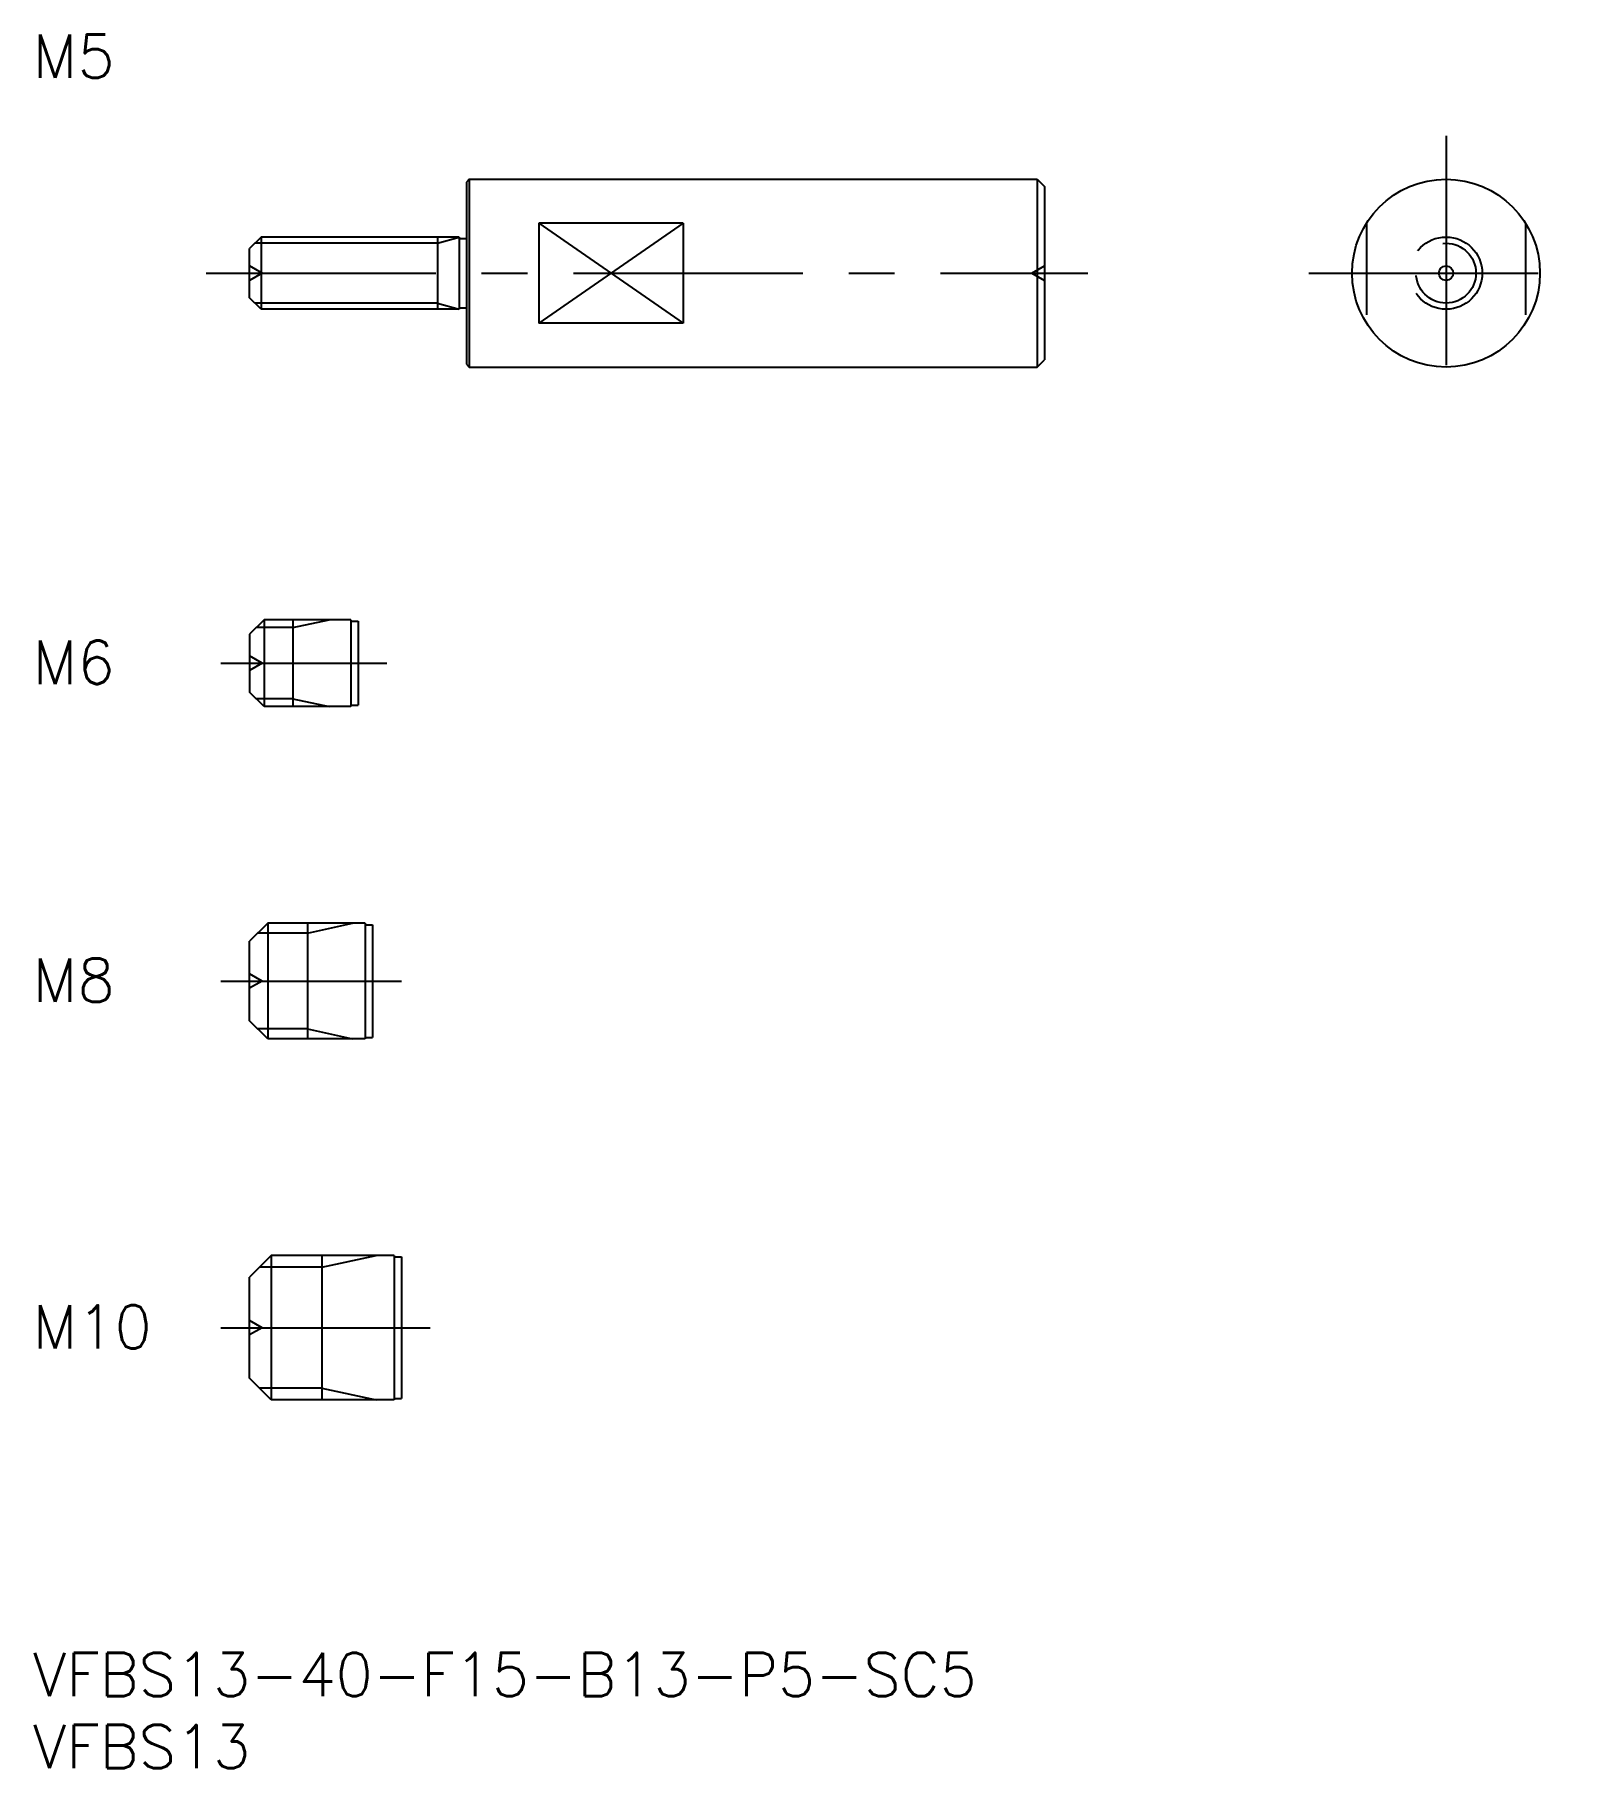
# Model space of a CAD drawing. Extents: x 0 to 107, y -8 to 112.
import ezdxf

# ---------------------------------------------------------------- set-up
doc = ezdxf.new("R2010")
doc.units = 0
doc.header["$LTSCALE"] = 0.5
doc.linetypes.add('CENTER', pattern=[50.8, 31.75, -6.35, 6.35, -6.35])
doc.linetypes.add('DASHED', pattern=[19.05, 12.7, -6.35])
for name, color, linetype in [('MSM_CENTER', 1, 'CENTER'), ('MSM_CONTINUOUS', 7, 'CONTINUOUS'), ('MSM_DASHED', 4, 'DASHED'), ('MSM_NARROW', 5, 'CONTINUOUS'), ('MSM_PART_NUMBER', 7, 'CONTINUOUS')]:
    doc.layers.add(name, color=color, linetype=linetype)
doc.styles.get("Standard").update_dxf_attribs({"font": 'txt.shx', "height": 1, "bigfont": 'bigfont.shx'})

# ---------------------------------------------------------------- blocks, each defined once
blk = doc.blocks.new('*U10')
at = {"layer": 'MSM_PART_NUMBER'}
blk.add_text('VFBS13-40-F15-B13-P5-SC5', height=3, dxfattribs=at).set_placement((0, -3))
blk = doc.blocks.new('*U11')
at = {"layer": 'MSM_PART_NUMBER'}
blk.add_text('VFBS13', height=3, dxfattribs=at).set_placement((0, -8))
blk = doc.blocks.new('*U12')
at = {"layer": 'MSM_PART_NUMBER'}
blk.add_text('M10', height=3, dxfattribs=at).set_placement((0, 21.06))
blk = doc.blocks.new('*U13')
at = {"layer": 'MSM_PART_NUMBER'}
blk.add_text('M8', height=3, dxfattribs=at).set_placement((0, 45.06))
blk = doc.blocks.new('*U14')
at = {"layer": 'MSM_PART_NUMBER'}
blk.add_text('M6', height=3, dxfattribs=at).set_placement((0, 67.06))
blk = doc.blocks.new('*U15')
at = {"layer": 'MSM_PART_NUMBER'}
blk.add_text('M5', height=3, dxfattribs=at).set_placement((0, 109.01))

msp = doc.modelspace()

# ---------------------------------------------------------------- linework, layer by layer
at = {"layer": 'MSM_CENTER'}
for p, q in [((97.78, 105), (97.78, 86)), ((12, 95.5), (73, 95.5)), ((88.28, 95.5), (107.28, 95.5)), ((13, 68.5), (24.5, 68.5)), ((13, 46.5), (25.5, 46.5)), ((13, 22.5), (27.5, 22.5))]:
    msp.add_line(p, q, dxfattribs=at)
at = {"layer": 'MSM_CONTINUOUS'}
for p, q in [((30.2, 102), (30, 101.8)), ((30, 101.8), (30, 89.2)), ((30.2, 102), (69.5, 102)), ((30.2, 102), (30.2, 89)), ((69.5, 102), (69.5, 89)), ((69.5, 102), (70, 101.5)), ((70, 101.5), (70, 89.5)), ((45, 98.96), (35, 98.96)), ((35, 98.96), (35, 92.04)), ((45, 98.96), (45, 92.04)), ((15.8, 98), (15, 97.2)), ((29.5, 98), (15.8, 98)), ((15.8, 98), (15.8, 93)), ((28, 98), (28, 93)), ((29.5, 98), (29.5, 93)), ((29.5, 97.9), (30, 97.9)), ((15, 93.8), (15, 97.2)), ((15.8, 93), (15, 93.8)), ((29.5, 93), (15.8, 93)), ((29.5, 93.1), (30, 93.1)), ((45, 92.04), (35, 92.04)), ((30, 89.2), (30.2, 89)), ((30.2, 89), (69.5, 89)), ((69.5, 89), (70, 89.5)), ((16, 71.5), (15, 70.5)), ((22, 71.5), (16, 71.5)), ((16, 71.5), (16, 65.5)), ((18, 71.5), (18, 65.5)), ((22, 71.5), (22, 65.5)), ((22, 71.4), (22.5, 71.4)), ((22.5, 71.4), (22.5, 65.6)), ((15, 70.5), (15, 66.5)), ((16, 65.5), (15, 66.5)), ((22, 65.5), (16, 65.5)), ((22, 65.6), (22.5, 65.6)), ((16.25, 50.5), (15, 49.25)), ((23, 50.5), (16.25, 50.5)), ((16.25, 50.5), (16.25, 42.5)), ((19, 50.5), (19, 42.5)), ((23, 50.5), (23, 42.5)), ((15, 43.75), (15, 49.25)), ((23, 50.4), (23.5, 50.4)), ((23.5, 50.4), (23.5, 42.6)), ((16.25, 42.5), (15, 43.75)), ((23, 42.5), (16.25, 42.5)), ((23, 42.6), (23.5, 42.6)), ((16.5, 27.5), (15, 26)), ((25, 27.5), (16.5, 27.5)), ((16.5, 27.5), (16.5, 17.5)), ((20, 27.5), (20, 17.5)), ((25, 27.5), (25, 17.5)), ((25, 27.4), (25.5, 27.4)), ((25.5, 27.4), (25.5, 17.6)), ((15, 19), (15, 26)), ((16.5, 17.5), (15, 19)), ((25, 17.5), (16.5, 17.5)), ((25, 17.6), (25.5, 17.6))]:
    msp.add_line(p, q, dxfattribs=at)
for radius in [6.5, 0.5]:
    msp.add_circle((97.78, 95.5), radius, dxfattribs=at)
at = {"layer": 'MSM_DASHED'}
for p, q in [((92.28, 98.96), (92.28, 92.04)), ((103.28, 98.96), (103.28, 92.04)), ((15.87, 95.5), (15, 96)), ((15.87, 95.5), (15, 95)), ((69.13, 95.5), (70, 96)), ((69.13, 95.5), (70, 95)), ((70, 95.5), (70, 95.5)), ((15.87, 68.5), (15, 69)), ((15.87, 68.5), (15, 68)), ((15.87, 46.5), (15, 47)), ((15.87, 46.5), (15, 46)), ((15.87, 22.5), (15, 23)), ((15.87, 22.5), (15, 22))]:
    msp.add_line(p, q, dxfattribs=at)
for radius in [2.5, 2.07]:
    msp.add_circle((97.78, 95.5), radius, dxfattribs=at)
at = {"layer": 'MSM_NARROW'}
for p, q in [((45, 98.96), (35, 92.04)), ((35, 98.96), (45, 92.04)), ((28, 97.57), (15.37, 97.57)), ((28, 97.57), (29.5, 98)), ((28, 93.43), (15.37, 93.43)), ((28, 93.43), (29.5, 93)), ((18, 70.96), (15.46, 70.96)), ((18, 70.96), (20.5, 71.5)), ((18, 66.04), (15.46, 66.04)), ((18, 66.04), (20.5, 65.5)), ((19, 49.82), (22.12, 50.5)), ((19, 49.82), (15.57, 49.82)), ((19, 43.18), (15.57, 43.18)), ((19, 43.18), (22.12, 42.5)), ((20, 26.69), (15.69, 26.69)), ((20, 26.69), (23.75, 27.5)), ((20, 18.31), (15.69, 18.31)), ((20, 18.31), (23.75, 17.5))]:
    msp.add_line(p, q, dxfattribs=at)

# ---------------------------------------------------------------- block references
at = {"layer": 'MSM_CONTINUOUS'}
for name in ['*U15', '*U14', '*U13', '*U12', '*U10', '*U11']:
    msp.add_blockref(name, (0, 0), dxfattribs=at)

doc.saveas('drawing.dxf')
